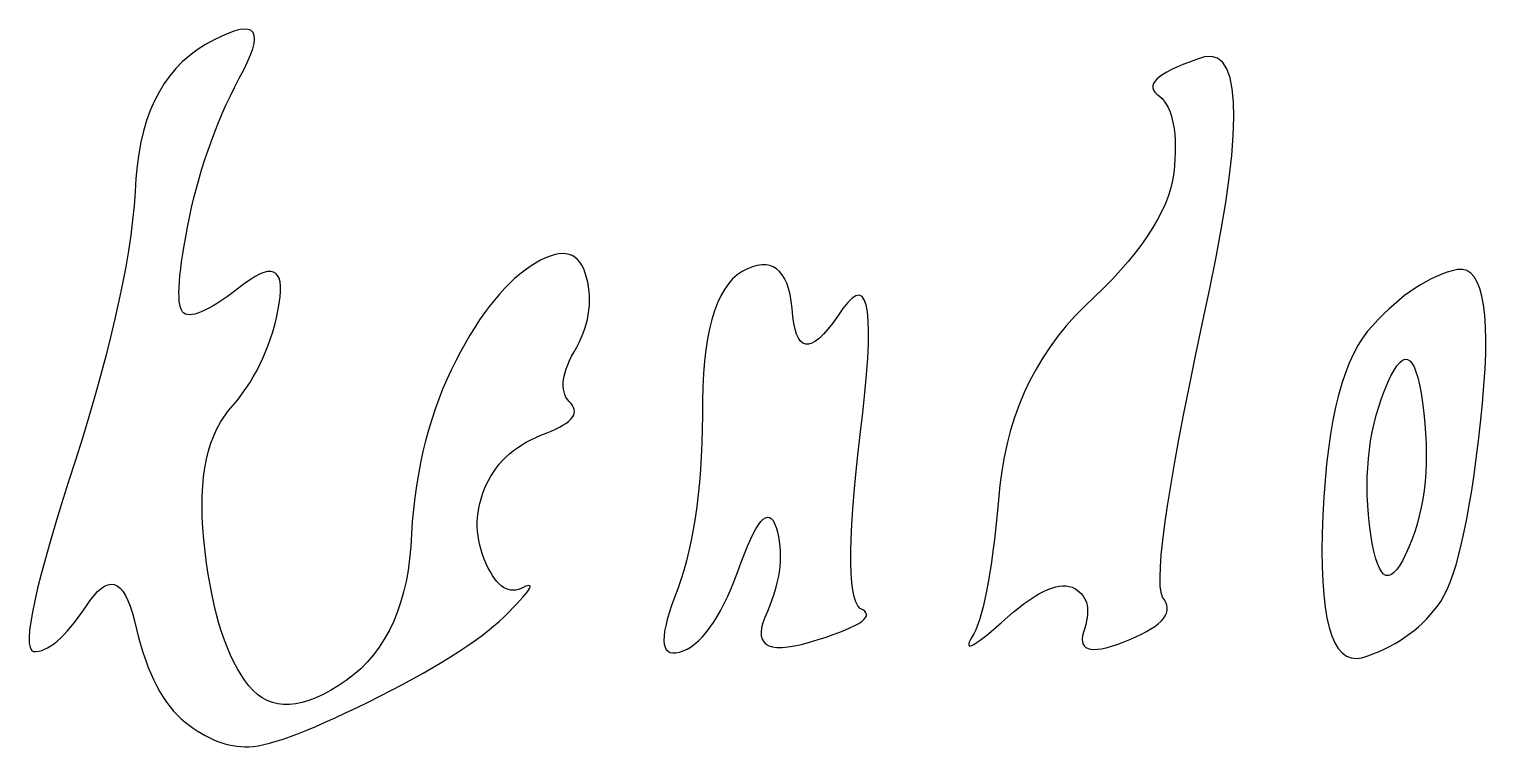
# Model space of a CAD drawing. Header units: millimetres. Extents: x 18.85 to 24.58, y 13.29 to 16.11.
import ezdxf

# ---------------------------------------------------------------- set-up
doc = ezdxf.new("R2010")
doc.units = ezdxf.units.MM
doc.layers.add('Layer 1', color=5, linetype='Continuous')

msp = doc.modelspace()

# ---------------------------------------------------------------- linework, layer by layer
at = {"layer": 'Layer 1'}
for points in [[(19.5794, 16.0716), (19.5456, 16.0534), (19.5137, 16.033), (19.4837, 16.0106), (19.4557, 15.986), (19.4297, 15.9593), (19.4056, 15.9305), (19.3835, 15.8996), (19.3633, 15.8665), (19.3451, 15.8314), (19.3288, 15.7941), (19.3145, 15.7547), (19.3021, 15.7132), (19.2917, 15.6696), (19.2832, 15.6239), (19.2767, 15.576), (19.2721, 15.526), (19.2695, 15.474), (19.2653, 15.4196), (19.2594, 15.363), (19.252, 15.304), (19.2428, 15.2428), (19.2321, 15.1794), (19.2197, 15.1136), (19.2057, 15.0456), (19.1901, 14.9753), (19.1729, 14.9027), (19.154, 14.8278), (19.1335, 14.7507), (19.1113, 14.6712), (19.0876, 14.5895), (19.0622, 14.5055), (19.0352, 14.4193), (19.0065, 14.3307), (18.9803, 14.2477), (18.9565, 14.1702), (18.9352, 14.0983), (18.9163, 14.0319), (18.8999, 13.971), (18.8859, 13.9157), (18.8743, 13.8659), (18.8652, 13.8216), (18.8586, 13.7829), (18.8543, 13.7497), (18.8525, 13.722), (18.8532, 13.6999), (18.8563, 13.6833), (18.8618, 13.6722), (18.8698, 13.6667), (18.8802, 13.6667), (18.891, 13.6681), (18.902, 13.6711), (18.9134, 13.6755), (18.9251, 13.6813), (18.9372, 13.6886), (18.9495, 13.6974), (18.9622, 13.7077), (18.9753, 13.7194), (18.9886, 13.7326), (19.0023, 13.7472), (19.0163, 13.7633), (19.0306, 13.7809), (19.0452, 13.8), (19.0602, 13.8205), (19.0755, 13.8424), (19.0911, 13.8659), (19.1063, 13.8857), (19.1209, 13.902), (19.1351, 13.9147), (19.1488, 13.9238), (19.1619, 13.9294), (19.1746, 13.9313), (19.1868, 13.9297), (19.1986, 13.9245), (19.2098, 13.9157), (19.2205, 13.9033), (19.2308, 13.8874), (19.2406, 13.8678), (19.2498, 13.8447), (19.2586, 13.818), (19.2669, 13.7878), (19.2747, 13.7539), (19.283, 13.7214), (19.2918, 13.6901), (19.3011, 13.6602), (19.3109, 13.6315), (19.3211, 13.6042), (19.3319, 13.5781), (19.3431, 13.5534), (19.3548, 13.5299), (19.367, 13.5078), (19.3797, 13.487), (19.3929, 13.4674), (19.4066, 13.4492), (19.4207, 13.4323), (19.4354, 13.4167), (19.4505, 13.4023), (19.4661, 13.3893), (19.4818, 13.3771), (19.4974, 13.3657), (19.513, 13.3551), (19.5286, 13.3454), (19.5443, 13.3364), (19.5599, 13.3283), (19.5755, 13.321), (19.5911, 13.3145), (19.6068, 13.3088), (19.6224, 13.3039), (19.638, 13.2998), (19.6536, 13.2965), (19.6693, 13.2941), (19.6849, 13.2925), (19.7005, 13.2917), (19.7161, 13.2917), (19.7337, 13.2931), (19.7533, 13.2961), (19.7747, 13.3005), (19.7982, 13.3063), (19.8236, 13.3136), (19.8509, 13.3224), (19.8802, 13.3327), (19.9115, 13.3444), (19.9447, 13.3576), (19.9798, 13.3722), (20.0169, 13.3883), (20.056, 13.4059), (20.097, 13.425), (20.14, 13.4455), (20.1849, 13.4674), (20.2318, 13.4909), (20.2769, 13.514), (20.3201, 13.5368), (20.3617, 13.5592), (20.4014, 13.5814), (20.4393, 13.6032), (20.4754, 13.6247), (20.5098, 13.6458), (20.5423, 13.6667), (20.5731, 13.6872), (20.6021, 13.7074), (20.6292, 13.7272), (20.6546, 13.7467), (20.6782, 13.766), (20.7, 13.7848), (20.7201, 13.8034), (20.7383, 13.8216), (20.7547, 13.8384), (20.7694, 13.8537), (20.7822, 13.8675), (20.7933, 13.8799), (20.8026, 13.8908), (20.8101, 13.9002), (20.8158, 13.9082), (20.8197, 13.9147), (20.8218, 13.9198), (20.8221, 13.9233), (20.8206, 13.9255), (20.8174, 13.9261), (20.8123, 13.9253), (20.8055, 13.923), (20.7969, 13.9193), (20.7865, 13.9141), (20.7762, 13.9103), (20.7661, 13.908), (20.7562, 13.9072), (20.7464, 13.9079), (20.7368, 13.91), (20.7274, 13.9136), (20.7181, 13.9186), (20.709, 13.9251), (20.7, 13.9331), (20.6912, 13.9425), (20.6826, 13.9535), (20.6742, 13.9658), (20.6659, 13.9797), (20.6577, 13.995), (20.6497, 14.0117), (20.6419, 14.0299), (20.6351, 14.0482), (20.6292, 14.0664), (20.6243, 14.0846), (20.6204, 14.1029), (20.6175, 14.1211), (20.6156, 14.1393), (20.6146, 14.1576), (20.6146, 14.1758), (20.6156, 14.194), (20.6175, 14.2122), (20.6204, 14.2305), (20.6243, 14.2487), (20.6292, 14.2669), (20.6351, 14.2852), (20.6419, 14.3034), (20.6497, 14.3216), (20.6584, 14.3392), (20.6678, 14.3561), (20.6781, 14.3724), (20.6891, 14.388), (20.701, 14.403), (20.7137, 14.4173), (20.7272, 14.431), (20.7415, 14.444), (20.7567, 14.4564), (20.7726, 14.4681), (20.7894, 14.4792), (20.807, 14.4896), (20.8254, 14.4993), (20.8446, 14.5085), (20.8646, 14.5169), (20.8854, 14.5247), (20.9045, 14.5326), (20.9217, 14.5404), (20.9372, 14.5482), (20.9508, 14.556), (20.9627, 14.5638), (20.9728, 14.5716), (20.9811, 14.5794), (20.9876, 14.5872), (20.9924, 14.5951), (20.9953, 14.6029), (20.9964, 14.6107), (20.9958, 14.6185), (20.9933, 14.6263), (20.9891, 14.6341), (20.9831, 14.6419), (20.9753, 14.6497), (20.9686, 14.6582), (20.9631, 14.6673), (20.9587, 14.6771), (20.9554, 14.6875), (20.9533, 14.6986), (20.9523, 14.7103), (20.9525, 14.7227), (20.9538, 14.7357), (20.9562, 14.7493), (20.9598, 14.7637), (20.9645, 14.7786), (20.9704, 14.7943), (20.9774, 14.8105), (20.9855, 14.8275), (20.9948, 14.8451), (21.0052, 14.8633), (21.0146, 14.8815), (21.0231, 14.8997), (21.0306, 14.918), (21.0371, 14.9362), (21.0426, 14.9544), (21.0472, 14.9727), (21.0508, 14.9909), (21.0534, 15.0091), (21.055, 15.0273), (21.0557, 15.0456), (21.0553, 15.0638), (21.054, 15.082), (21.0518, 15.1003), (21.0485, 15.1185), (21.0443, 15.1367), (21.0391, 15.1549), (21.0329, 15.1712), (21.0257, 15.1855), (21.0176, 15.1979), (21.0085, 15.2083), (20.9984, 15.2168), (20.9873, 15.2233), (20.9753, 15.2279), (20.9622, 15.2305), (20.9482, 15.2311), (20.9333, 15.2298), (20.9173, 15.2266), (20.9004, 15.2214), (20.8825, 15.2142), (20.8636, 15.2051), (20.8438, 15.194), (20.8229, 15.181), (20.8022, 15.1665), (20.7817, 15.1506), (20.7614, 15.1331), (20.7412, 15.1143), (20.7212, 15.0939), (20.7013, 15.0721), (20.6816, 15.0488), (20.6621, 15.0241), (20.6427, 14.9979), (20.6235, 14.9702), (20.6045, 14.9411), (20.5856, 14.9105), (20.5669, 14.8784), (20.5483, 14.8449), (20.5299, 14.8099), (20.5117, 14.7734), (20.4945, 14.7362), (20.4782, 14.6981), (20.4629, 14.6592), (20.4486, 14.6195), (20.4352, 14.5789), (20.4229, 14.5376), (20.4115, 14.4954), (20.401, 14.4525), (20.3916, 14.4087), (20.3831, 14.3641), (20.3757, 14.3187), (20.3691, 14.2725), (20.3636, 14.2254), (20.359, 14.1776), (20.3555, 14.1289), (20.3529, 14.0794), (20.3485, 14.0317), (20.3423, 13.9858), (20.3343, 13.9417), (20.3245, 13.8994), (20.313, 13.8589), (20.2996, 13.8201), (20.2845, 13.7832), (20.2676, 13.748), (20.2489, 13.7147), (20.2284, 13.6831), (20.2061, 13.6533), (20.182, 13.6253), (20.1561, 13.5991), (20.1284, 13.5747), (20.099, 13.5521), (20.0677, 13.5312), (20.0374, 13.513), (20.0081, 13.4974), (19.9798, 13.4844), (19.9525, 13.474), (19.9261, 13.4661), (19.9007, 13.4609), (19.8763, 13.4583), (19.8529, 13.4583), (19.8304, 13.4609), (19.8089, 13.4661), (19.7884, 13.474), (19.7689, 13.4844), (19.7503, 13.4974), (19.7327, 13.513), (19.7161, 13.5312), (19.7005, 13.5521), (19.6855, 13.5745), (19.6712, 13.5986), (19.6576, 13.6243), (19.6445, 13.6517), (19.6322, 13.6807), (19.6204, 13.7113), (19.6094, 13.7435), (19.599, 13.7773), (19.5892, 13.8128), (19.5801, 13.8499), (19.5716, 13.8887), (19.5638, 13.929), (19.5566, 13.971), (19.5501, 14.0146), (19.5443, 14.0599), (19.5391, 14.1068), (19.5353, 14.152), (19.533, 14.1956), (19.5322, 14.2376), (19.5329, 14.278), (19.535, 14.3167), (19.5386, 14.3538), (19.5436, 14.3893), (19.5501, 14.4232), (19.5581, 14.4554), (19.5675, 14.486), (19.5785, 14.515), (19.5908, 14.5423), (19.6047, 14.568), (19.62, 14.5921), (19.6367, 14.6146), (19.6549, 14.6354), (19.6724, 14.6567), (19.689, 14.6785), (19.7048, 14.7008), (19.7197, 14.7236), (19.7339, 14.7469), (19.7472, 14.7707), (19.7598, 14.7949), (19.7715, 14.8197), (19.7824, 14.8449), (19.7925, 14.8706), (19.8018, 14.8968), (19.8102, 14.9235), (19.8179, 14.9507), (19.8247, 14.9784), (19.8307, 15.0065), (19.8359, 15.0352), (19.8394, 15.0609), (19.841, 15.0837), (19.8408, 15.1035), (19.8389, 15.1204), (19.8351, 15.1344), (19.8296, 15.1455), (19.8223, 15.1536), (19.8132, 15.1589), (19.8022, 15.1611), (19.7896, 15.1605), (19.7751, 15.1569), (19.7588, 15.1504), (19.7407, 15.141), (19.7209, 15.1286), (19.6992, 15.1133), (19.6758, 15.0951), (19.6535, 15.0783), (19.6323, 15.063), (19.6123, 15.0492), (19.5934, 15.0368), (19.5757, 15.0259), (19.5591, 15.0164), (19.5436, 15.0085), (19.5293, 15.002), (19.5161, 14.9969), (19.5041, 14.9933), (19.4932, 14.9912), (19.4834, 14.9906), (19.4748, 14.9914), (19.4673, 14.9937), (19.4609, 14.9974), (19.4557, 15.0026), (19.4513, 15.0099), (19.4478, 15.0194), (19.445, 15.0309), (19.443, 15.0446), (19.4419, 15.0604), (19.4416, 15.0783), (19.4421, 15.0983), (19.4434, 15.1204), (19.4455, 15.1447), (19.4484, 15.1711), (19.4521, 15.1995), (19.4567, 15.2301), (19.4621, 15.2629), (19.4683, 15.2977), (19.4753, 15.3346), (19.4831, 15.3737), (19.4915, 15.4124), (19.5007, 15.4508), (19.5104, 15.4889), (19.5208, 15.5267), (19.5319, 15.5641), (19.5436, 15.6012), (19.556, 15.638), (19.569, 15.6745), (19.5827, 15.7106), (19.597, 15.7464), (19.612, 15.7819), (19.6276, 15.8171), (19.6439, 15.8519), (19.6608, 15.8864), (19.6784, 15.9206), (19.6966, 15.9544), (19.7116, 15.985), (19.7233, 16.0124), (19.7318, 16.0365), (19.737, 16.0573), (19.7389, 16.0749), (19.7376, 16.0892), (19.7331, 16.1003), (19.7253, 16.1081), (19.7142, 16.1126), (19.6999, 16.1139), (19.6823, 16.112), (19.6615, 16.1068), (19.6374, 16.0983), (19.61, 16.0866)], [(23.474, 16.0052), (23.4427, 15.9948), (23.4141, 15.9845), (23.388, 15.9744), (23.3646, 15.9645), (23.3438, 15.9548), (23.3255, 15.9451), (23.3099, 15.9357), (23.2969, 15.9264), (23.2865, 15.9173), (23.2786, 15.9084), (23.2734, 15.8996), (23.2708, 15.891), (23.2708, 15.8825), (23.2734, 15.8742), (23.2786, 15.866), (23.2865, 15.8581), (23.2969, 15.8503), (23.3065, 15.8411), (23.3153, 15.8307), (23.3232, 15.819), (23.3304, 15.806), (23.3368, 15.7917), (23.3423, 15.776), (23.347, 15.7591), (23.3509, 15.7409), (23.354, 15.7214), (23.3563, 15.7005), (23.3577, 15.6784), (23.3584, 15.6549), (23.3582, 15.6302), (23.3573, 15.6042), (23.3555, 15.5768), (23.3529, 15.5482), (23.348, 15.519), (23.3408, 15.4894), (23.3314, 15.4593), (23.3197, 15.4287), (23.3057, 15.3976), (23.2894, 15.366), (23.2708, 15.334), (23.25, 15.3014), (23.2269, 15.2684), (23.2015, 15.2349), (23.1738, 15.2008), (23.1439, 15.1663), (23.1117, 15.1313), (23.0771, 15.0959), (23.0404, 15.0599), (23.0013, 15.0234), (22.9644, 14.9857), (22.9295, 14.9466), (22.8968, 14.9062), (22.8662, 14.8646), (22.8377, 14.8216), (22.8114, 14.7773), (22.7871, 14.7318), (22.765, 14.6849), (22.745, 14.6367), (22.7271, 14.5872), (22.7113, 14.5365), (22.6976, 14.4844), (22.686, 14.431), (22.6766, 14.3763), (22.6693, 14.3203), (22.6641, 14.263), (22.6587, 14.2085), (22.6532, 14.1567), (22.6475, 14.1077), (22.6416, 14.0615), (22.6356, 14.0181), (22.6294, 13.9774), (22.623, 13.9395), (22.6165, 13.9043), (22.6099, 13.8719), (22.603, 13.8423), (22.596, 13.8154), (22.5889, 13.7913), (22.5815, 13.77), (22.5741, 13.7515), (22.5664, 13.7357), (22.5586, 13.7227), (22.5527, 13.7118), (22.5488, 13.703), (22.5469, 13.6963), (22.5469, 13.6917), (22.5488, 13.6893), (22.5527, 13.689), (22.5586, 13.6908), (22.5664, 13.6947), (22.5762, 13.7007), (22.5879, 13.7088), (22.6016, 13.7191), (22.6172, 13.7314), (22.6348, 13.7459), (22.6543, 13.7625), (22.6758, 13.7812), (22.6992, 13.8021), (22.7218, 13.8213), (22.7437, 13.8389), (22.7646, 13.8548), (22.7848, 13.8691), (22.8042, 13.8818), (22.8228, 13.8929), (22.8405, 13.9023), (22.8574, 13.9102), (22.8735, 13.9163), (22.8888, 13.9209), (22.9033, 13.9238), (22.917, 13.9251), (22.9299, 13.9248), (22.9419, 13.9229), (22.9531, 13.9193), (22.9635, 13.9141), (22.973, 13.9082), (22.9814, 13.9017), (22.9889, 13.8945), (22.9954, 13.8867), (23.001, 13.8783), (23.0055, 13.8691), (23.0091, 13.8594), (23.0117, 13.849), (23.0133, 13.8379), (23.014, 13.8262), (23.0137, 13.8138), (23.0124, 13.8008), (23.0101, 13.7871), (23.0068, 13.7728), (23.0026, 13.7578), (22.9974, 13.7422), (22.9941, 13.7282), (22.9928, 13.7158), (22.9935, 13.7051), (22.9961, 13.696), (23.0007, 13.6885), (23.0072, 13.6826), (23.0156, 13.6784), (23.026, 13.6758), (23.0384, 13.6748), (23.0527, 13.6755), (23.069, 13.6777), (23.0872, 13.6816), (23.1074, 13.6872), (23.1296, 13.6943), (23.1536, 13.7031), (23.1797, 13.7135), (23.2036, 13.724), (23.2254, 13.7344), (23.2451, 13.7448), (23.2627, 13.7552), (23.2782, 13.7656), (23.2915, 13.776), (23.3027, 13.7865), (23.3118, 13.7969), (23.3188, 13.8073), (23.3237, 13.8177), (23.3265, 13.8281), (23.3271, 13.8385), (23.3257, 13.849), (23.3221, 13.8594), (23.3164, 13.8698), (23.3086, 13.8802), (23.3031, 13.8983), (23.2998, 13.924), (23.2988, 13.9574), (23.3001, 13.9984), (23.3037, 14.047), (23.3096, 14.1034), (23.3177, 14.1673), (23.3281, 14.2389), (23.3408, 14.3182), (23.3558, 14.4051), (23.373, 14.4997), (23.3926, 14.6019), (23.4144, 14.7118), (23.4385, 14.8293), (23.4648, 14.9544), (23.4935, 15.0872), (23.5184, 15.2111), (23.5396, 15.326), (23.557, 15.432), (23.5706, 15.529), (23.5806, 15.617), (23.5868, 15.6961), (23.5892, 15.7663), (23.5879, 15.8275), (23.5828, 15.8797), (23.5741, 15.923), (23.5615, 15.9574), (23.5452, 15.9827), (23.5252, 15.9992), (23.5015, 16.0067)], [(22.0521, 15.0156), (22.0312, 14.9844), (22.0116, 14.957), (21.993, 14.9336), (21.9756, 14.9141), (21.9593, 14.8984), (21.9442, 14.8867), (21.9302, 14.8789), (21.9173, 14.875), (21.9056, 14.875), (21.895, 14.8789), (21.8856, 14.8867), (21.8773, 14.8984), (21.8701, 14.9141), (21.8641, 14.9336), (21.8592, 14.957), (21.8555, 14.9844), (21.8529, 15.0156), (21.8491, 15.0443), (21.8442, 15.0703), (21.8382, 15.0938), (21.8311, 15.1146), (21.8228, 15.1328), (21.8133, 15.1484), (21.8027, 15.1615), (21.791, 15.1719), (21.7782, 15.1797), (21.7642, 15.1849), (21.749, 15.1875), (21.7327, 15.1875), (21.7153, 15.1849), (21.6968, 15.1797), (21.6771, 15.1719), (21.6562, 15.1615), (21.6367, 15.1481), (21.6185, 15.1318), (21.6016, 15.1126), (21.5859, 15.0905), (21.5716, 15.0654), (21.5586, 15.0374), (21.5469, 15.0065), (21.5365, 14.9727), (21.5273, 14.9359), (21.5195, 14.8962), (21.513, 14.8535), (21.5078, 14.8079), (21.5039, 14.7594), (21.5013, 14.708), (21.5, 14.6536), (21.5, 14.5964), (21.4992, 14.5405), (21.4976, 14.4862), (21.4951, 14.4333), (21.4919, 14.3818), (21.4878, 14.3319), (21.4829, 14.2834), (21.4772, 14.2363), (21.4707, 14.1908), (21.4634, 14.1466), (21.4552, 14.104), (21.4463, 14.0628), (21.4365, 14.0231), (21.4259, 13.9849), (21.4146, 13.9481), (21.4023, 13.9128), (21.3893, 13.8789), (21.3781, 13.8475), (21.3687, 13.8185), (21.361, 13.792), (21.3551, 13.7679), (21.3511, 13.7463), (21.3488, 13.7271), (21.3483, 13.7103), (21.3496, 13.696), (21.3527, 13.6841), (21.3576, 13.6746), (21.3643, 13.6676), (21.3727, 13.6631), (21.383, 13.661), (21.395, 13.6613), (21.4089, 13.6641), (21.4245, 13.6693), (21.4399, 13.6764), (21.4552, 13.6855), (21.4704, 13.6966), (21.4854, 13.7096), (21.5002, 13.7246), (21.5148, 13.7415), (21.5293, 13.7604), (21.5436, 13.7812), (21.5578, 13.804), (21.5718, 13.8288), (21.5856, 13.8555), (21.5993, 13.8841), (21.6128, 13.9147), (21.6261, 13.9473), (21.6393, 13.9818), (21.6523, 14.0182), (21.6649, 14.0513), (21.6769, 14.0809), (21.6885, 14.1071), (21.6995, 14.1299), (21.7101, 14.1493), (21.7202, 14.1652), (21.7298, 14.1777), (21.7389, 14.1868), (21.7476, 14.1925), (21.7557, 14.1948), (21.7633, 14.1937), (21.7705, 14.1891), (21.7772, 14.1812), (21.7834, 14.1698), (21.7891, 14.1549), (21.7943, 14.1367), (21.7985, 14.1182), (21.8018, 14.0993), (21.804, 14.0801), (21.8053, 14.0605), (21.8057, 14.0407), (21.805, 14.0205), (21.8034, 14), (21.8008, 13.9792), (21.7972, 13.958), (21.7926, 13.9365), (21.7871, 13.9147), (21.7806, 13.8926), (21.7731, 13.8701), (21.7646, 13.8473), (21.7552, 13.8242), (21.7448, 13.8008), (21.7371, 13.7795), (21.7323, 13.7603), (21.7301, 13.7432), (21.7308, 13.7282), (21.7342, 13.7153), (21.7404, 13.7046), (21.7493, 13.696), (21.7611, 13.6895), (21.7756, 13.6851), (21.7928, 13.6828), (21.8128, 13.6826), (21.8356, 13.6846), (21.8612, 13.6886), (21.8895, 13.6948), (21.9206, 13.7031), (21.9544, 13.7135), (21.9855, 13.7236), (22.0138, 13.7334), (22.0394, 13.7428), (22.0622, 13.752), (22.0822, 13.7607), (22.0994, 13.7692), (22.1139, 13.7773), (22.1257, 13.7852), (22.1346, 13.7926), (22.1408, 13.7998), (22.1442, 13.8066), (22.1449, 13.8132), (22.1427, 13.8193), (22.1379, 13.8252), (22.1302, 13.8307), (22.1198, 13.8359), (22.1107, 13.8462), (22.1029, 13.8615), (22.0964, 13.8818), (22.0911, 13.9072), (22.0872, 13.9377), (22.0846, 13.9731), (22.0833, 14.0137), (22.0833, 14.0592), (22.0846, 14.1099), (22.0872, 14.1655), (22.0911, 14.2262), (22.0964, 14.292), (22.1029, 14.3628), (22.1107, 14.4386), (22.1198, 14.5195), (22.1302, 14.6055), (22.1387, 14.6841), (22.1452, 14.7554), (22.1497, 14.8193), (22.1523, 14.876), (22.153, 14.9253), (22.1517, 14.9673), (22.1484, 15.002), (22.1432, 15.0293), (22.1361, 15.0493), (22.127, 15.062), (22.1159, 15.0674), (22.1029, 15.0654), (22.0879, 15.0562), (22.071, 15.0396)], [(24.4688, 15.1693), (24.4479, 15.1641), (24.4271, 15.1577), (24.4062, 15.1502), (24.3854, 15.1416), (24.3646, 15.1318), (24.3438, 15.1209), (24.3229, 15.1089), (24.3021, 15.0957), (24.2812, 15.0814), (24.2604, 15.0659), (24.2396, 15.0493), (24.2188, 15.0316), (24.1979, 15.0127), (24.1771, 14.9927), (24.1562, 14.9715), (24.1354, 14.9492), (24.1146, 14.9258), (24.0949, 14.8993), (24.0763, 14.8696), (24.0589, 14.8369), (24.0426, 14.8011), (24.0275, 14.7622), (24.0135, 14.7202), (24.0007, 14.6751), (23.9889, 14.627), (23.9784, 14.5757), (23.9689, 14.5213), (23.9606, 14.4639), (23.9535, 14.4033), (23.9474, 14.3397), (23.9425, 14.2729), (23.9388, 14.2031), (23.9362, 14.1302), (23.9352, 14.0623), (23.9359, 13.9995), (23.9382, 13.9417), (23.9421, 13.889), (23.9476, 13.8413), (23.9548, 13.7987), (23.9635, 13.7611), (23.974, 13.7285), (23.986, 13.701), (23.9997, 13.6785), (24.015, 13.6611), (24.0319, 13.6488), (24.0505, 13.6414), (24.0706, 13.6392), (24.0924, 13.6419), (24.1159, 13.6497), (24.1387, 13.6582), (24.1608, 13.6673), (24.1823, 13.6771), (24.2031, 13.6875), (24.2233, 13.6986), (24.2428, 13.7103), (24.2617, 13.7227), (24.2799, 13.7357), (24.2975, 13.7493), (24.3145, 13.7637), (24.3307, 13.7786), (24.3464, 13.7943), (24.3613, 13.8105), (24.3757, 13.8275), (24.3893, 13.8451), (24.4023, 13.8633), (24.415, 13.8851), (24.4274, 13.9105), (24.4395, 13.9395), (24.4512, 13.972), (24.4626, 14.0081), (24.4736, 14.0479), (24.4844, 14.0911), (24.4948, 14.138), (24.5049, 14.1885), (24.5146, 14.2425), (24.5241, 14.3001), (24.5332, 14.3613), (24.542, 14.4261), (24.5505, 14.4945), (24.5586, 14.5664), (24.5664, 14.6419), (24.5724, 14.7124), (24.5767, 14.7778), (24.5791, 14.8382), (24.5798, 14.8936), (24.5786, 14.9438), (24.5757, 14.9891), (24.571, 15.0293), (24.5645, 15.0645), (24.5562, 15.0946), (24.5461, 15.1196), (24.5342, 15.1396), (24.5205, 15.1546), (24.505, 15.1646), (24.4878, 15.1694)], [(24.3307, 14.6458), (24.3359, 14.6042), (24.34, 14.5633), (24.3429, 14.5233), (24.3447, 14.484), (24.3454, 14.4456), (24.3449, 14.408), (24.3433, 14.3713), (24.3405, 14.3353), (24.3366, 14.3001), (24.3315, 14.2658), (24.3254, 14.2323), (24.318, 14.1995), (24.3096, 14.1676), (24.3, 14.1366), (24.2892, 14.1063), (24.2773, 14.0768), (24.2643, 14.0482), (24.2518, 14.0238), (24.2397, 14.0036), (24.2282, 13.9876), (24.2171, 13.9759), (24.2065, 13.9684), (24.1965, 13.9652), (24.1868, 13.9661), (24.1777, 13.9714), (24.1691, 13.9808), (24.161, 13.9945), (24.1533, 14.0124), (24.1462, 14.0345), (24.1395, 14.0609), (24.1333, 14.0915), (24.1276, 14.1263), (24.1224, 14.1654), (24.1183, 14.2039), (24.1154, 14.242), (24.1136, 14.2796), (24.113, 14.3167), (24.1134, 14.3534), (24.1151, 14.3895), (24.1178, 14.4251), (24.1217, 14.4603), (24.1268, 14.495), (24.133, 14.5291), (24.1403, 14.5628), (24.1488, 14.596), (24.1584, 14.6287), (24.1691, 14.661), (24.181, 14.6927), (24.194, 14.724), (24.2065, 14.7507), (24.2186, 14.7728), (24.2301, 14.7904), (24.2412, 14.8034), (24.2518, 14.8118), (24.2619, 14.8158), (24.2715, 14.8151), (24.2806, 14.8099), (24.2892, 14.8001), (24.2974, 14.7858), (24.305, 14.7669), (24.3122, 14.7435), (24.3188, 14.7155), (24.325, 14.6829)]]:
    msp.add_lwpolyline(points, close=True, dxfattribs=at)

doc.saveas('drawing.dxf')
